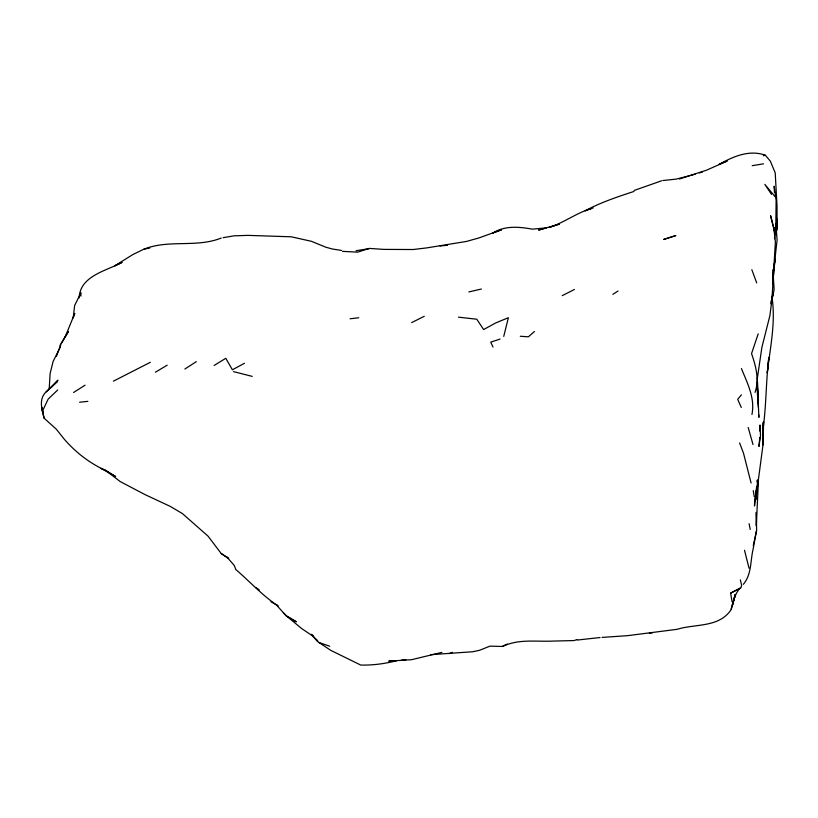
<?xml version="1.0" encoding="UTF-8"?>
<svg xmlns="http://www.w3.org/2000/svg" width="818" height="818" viewBox="0 0 818 818"><rect width="100%" height="100%" fill="white"/><g stroke="black" fill="none" stroke-linecap="round" stroke-linejoin="round"><path stroke-width="1.23" d="M763.245 422.62L763 444.951L755.73 499.808L757.509 484.941M772.908 292.476L771.19 304.091M773.153 279.746L773.204 277.2L773.337 279.664M775.065 233.427L770.648 215.87L775.065 233.427L775.188 227.404L775.045 229.93M759.769 437.518L758.951 446.464L760.525 435.749L760.055 424.961L759.912 431.239M763.623 421.618L763 444.951L763.184 422.497M775.883 230.257L775.863 224.572M772.979 292.762L772.836 296.3L774.135 289.286L773.317 277.138M751.946 414.501C755.259 398.161 747.335 383.192 741.445 368.57M758.429 480.217L756.333 525.759L756.292 512.385L756.609 530.309L753.266 545.647M763.368 426.413C766.364 403.489 766.026 380.268 768.848 357.343L767.274 372.957C770.086 347.732 775.914 322.558 771.977 297.016M774.564 238.774L774.84 233.723M49.182 389.358L50.123 373.468L53.109 361.464L60.399 346.801L60.092 345.155L68.477 331.402L61.289 343.57M775.116 258.416L772.754 283.764L772.703 277.445M770.996 303.151L771.21 300.625M772.621 280.748L772.775 269.725M756.19 490.596L754.513 505.994C754.38 497.119 757.949 488.653 757.366 479.91L757.11 481.904M772.652 280.707L773.358 273.703L772.611 279.961M755.689 495.391L756.507 487.344M774.973 259.603L773.664 270.237L777.1 240.032L775.842 223.948M776.037 234.919L777.09 226.013L777.008 205.727L775.219 172.874L770.351 161.177L765.341 155.216C749.308 149.408 733.081 156.535 719.196 164.357L727.171 161.034L706.466 170.216L679.441 178.989M80.91 296.136L80.808 292.517M762.816 437.436L762.805 427.794M762.703 439.92L763.255 436.014L762.775 426.546M757.233 379.112L761.875 347.405L769.881 315.687L771.926 299.93L775.392 241.913L773.859 228.324M772.55 283.958L773.163 280.298L772.632 282.65M79.172 297.905C79.929 275.881 106.32 270.881 122.087 262.394L114.745 265.819L132.874 254.551L143.876 249.193C168.682 239.163 196.34 248.048 221.208 238.048M756.609 530.309L753.102 549.144C750.29 561.005 751.711 574.543 743.327 584.338M56.432 356.249L60.808 344.726M755.065 392.395C759.503 379.45 755.832 366.045 751.548 353.621L758.184 333.826M503.745 336.392L508.377 317.711L495.79 322.906L483.632 329.552L476.792 319.224L458.509 317.169M735.147 594.42L730.903 609.972C718.705 627.866 695.177 623.674 677.038 629.328L627.498 635.678L602.089 637.406M731.312 609.257L735.29 594.747L732.447 605.136C733.991 599.144 735.627 592.784 740.034 588.193L730.638 593.142L732.059 601.741M64.929 337.456L74.765 313.406L73.18 317.905L74.663 305.431L80.716 293.253M50.726 387.865L57.966 380.186L47.066 391.024C38.334 398.131 41.677 409.082 44.162 418.243L56.33 429.205L63.743 438.55C74.714 451.475 88.6 462.467 103.937 469.675L100.992 468.366L115.696 476.567L105.154 470.013L120.174 481.546L144.888 494.532L170.338 506.434L182.373 513.551L208.058 536.158L221.197 553.52L228.59 558.459L221.197 553.52M741.435 394.828L737.683 399.307L741.282 407.476M57.689 389.992L48.16 399.092L42.863 410.268L42.925 412.221L41.565 407.037L44.162 418.243M46.186 391.812L57.444 381.72M534.451 331.505L528.387 336.811L520.279 336.259M184.878 369.03L196.32 361.638M612.866 294.347L618.019 291.034M73.62 392.466L85.062 385.186M214.132 365.462L225.788 358.294L232.394 369.797L244.5 363.253M155.461 372.19L167.169 365.176M113.416 381.157L150.348 362.302M730.638 593.142L740.985 587.805L741.629 585.228L740.331 579.85M562.242 295.646L574.43 289.46M411.72 322.568L424.286 316.28M507.324 644.063L502.047 646.445L489.962 646.148L479.522 650.3L472.692 651.752L430.83 654.676M634.185 190.441L661.742 180.747M501.495 229.807L492.579 233.171C504.409 225.461 519.082 226.698 532.334 229.163L546.414 227.854L538.622 230.073L559.359 224.132L549.256 227.404C563.919 222.793 576.261 212.987 591.005 208.662M449.051 653.654L452.415 652.396M593.152 207.946L585.167 210.809C600.606 202.445 617.365 196.893 634.001 191.422M501.424 229.807L478.878 237.956L466.485 241.433L426.71 247.905L413.09 249.521L384.031 249.398L369.347 248.416L357.681 252.148L342.486 251.361M502.978 646.322C518.438 638.878 535.361 641.752 551.833 641.118L574.103 640.555L576.956 639.615M500.033 339.092L490.728 342.139L492.988 347.077M699.4 172.925L702.488 171.984M690.678 175.43L695.188 174.183M763.306 155.768L765.341 155.216M689.554 175.747L676.302 179.101L662.938 180.522M468.847 291.924L481.393 289.03M441.904 652.375L411.546 659.707L388.734 661.149L396.219 660.872C384.634 663.735 372.681 665.361 360.738 665.065L330.687 650.32L317.364 641.404L311.607 634.594M143.876 249.193L149.776 248.058M223.079 237.69L234.009 235.84L247.864 235.369L291.259 236.801L311.402 241.3L325.728 247.169L332.241 248.979L341.535 250.461M752.212 165.676L763.46 163.835M356.045 250.727L369.112 248.652M577.375 640.034L600.034 637.539M649.349 633.244L652.335 632.856M350.053 318.785L358.765 317.762M401.239 660.208L405.82 659.707M79.622 402.221L87.874 401.362M440.064 245.932L447.466 245.308M233.498 371.628L252.261 376.392M318.642 642.416L329.695 646.21M226.463 556.547L234.275 565.463L235.788 569.492C248.825 580.668 260.84 593.827 274.858 603.745M286.32 615.985L296.361 621.803L286.014 615.688L275.83 604.246L278.079 605.913L270.993 601.731M255.666 587.467L259.234 589.829M286.423 615.913L301.842 628.694L313.805 636.731L311.454 634.308M314.869 638.05L317.711 640.647M283.304 612.692L286.044 615.453M752.989 444.501L748.184 427.487M775.178 196.77L764.85 184.377L771.497 194.367M751.834 269.705L756.701 282.905M739.605 442.947L743.531 453.305L751.088 483.009M749.043 568.193L744.503 550.269M749.094 523.694L750.218 529.461M753.245 490.647L754.247 496.628M757.294 380.84L758.899 417.364L758.726 414.726M757.509 393.254L757.979 402.865L757.417 387.763L757.785 397.446M757.857 398.499L758.327 407.241M774.411 192.312L774.176 186.197L776.129 200.696L775.791 228.13L775.72 225.85M757.417 387.763L757.601 396.812L757.54 382.057M777.069 219.265L776.619 230.308L777.069 219.265M675.699 235.615L663.838 239.398L675.699 235.615"/></g></svg>
